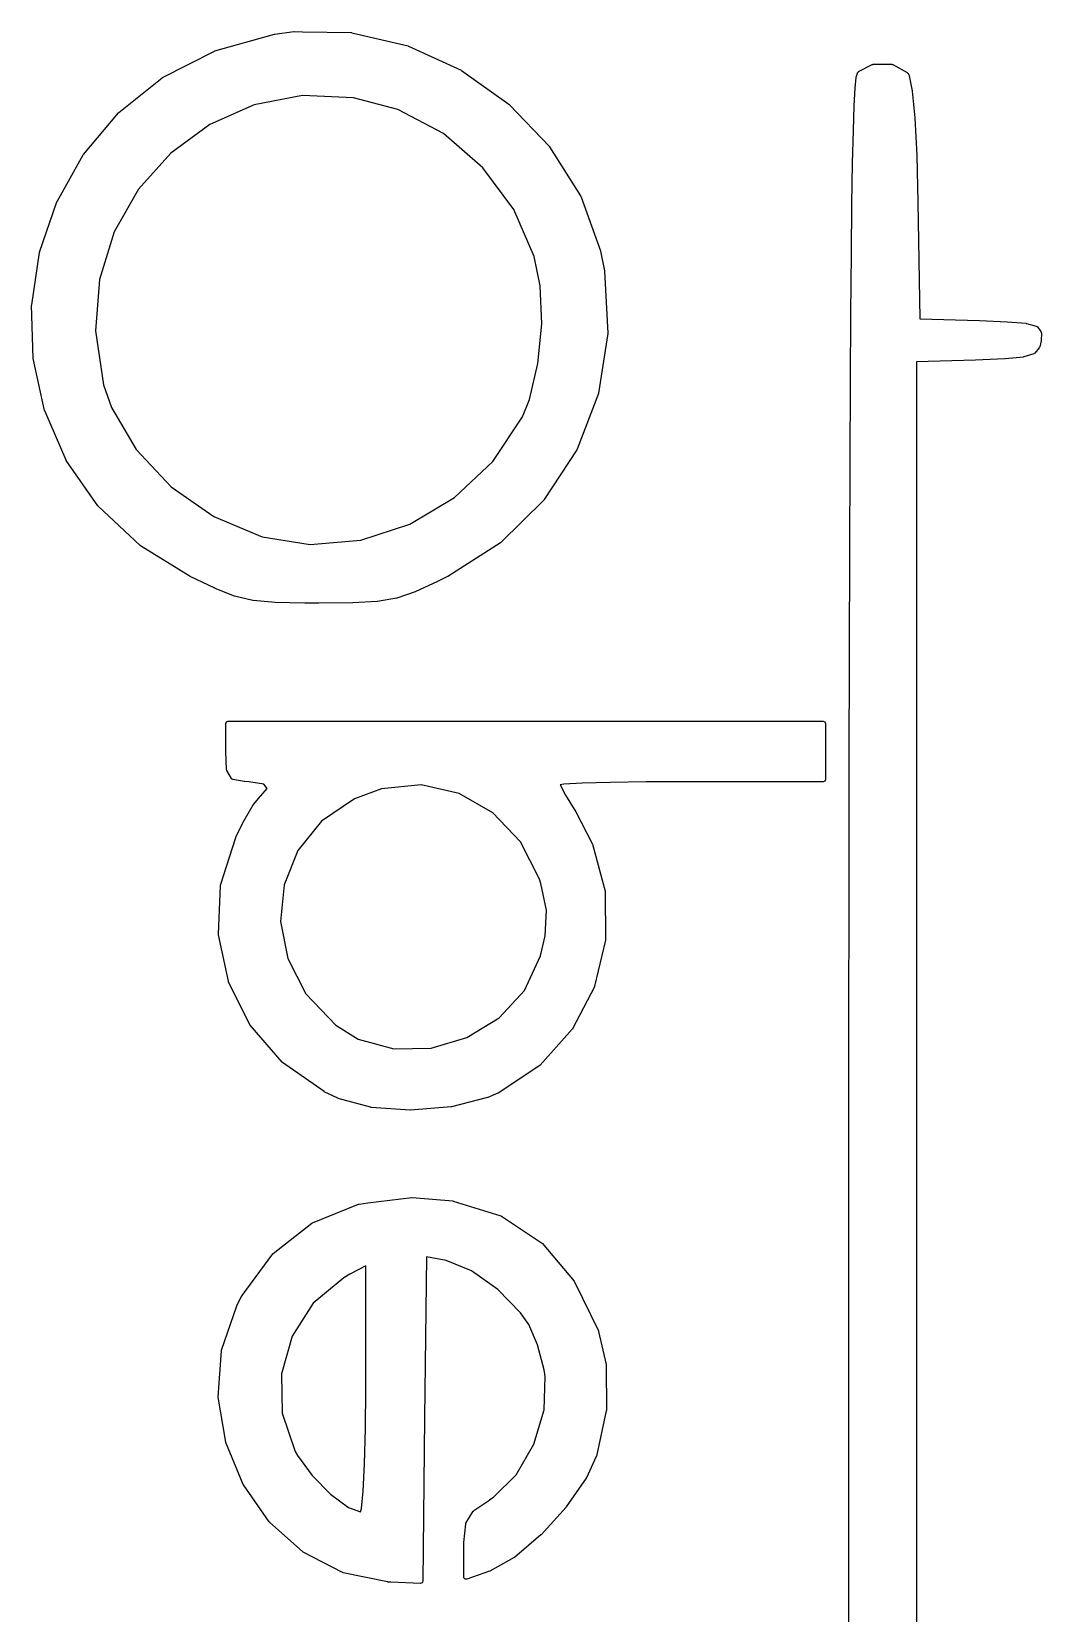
# Model space of a CAD drawing. Extents: x 48.9 to 61.3, y -83.6 to -38.9.
# Drawn here: x 49.584 to 51.873, y -50.935 to -47.349 of the extents above; entities that cross this region are included whole.
import ezdxf

# ---------------------------------------------------------------- set-up
doc = ezdxf.new("R2010")
doc.units = 0
doc.layers.add('BLACK', color=7, linetype='CONTINUOUS')

msp = doc.modelspace()

# ---------------------------------------------------------------- linework, layer by layer
at = {"layer": 'BLACK', "linetype": 'CONTINUOUS'}
for p, q in [((49.9993, -47.3926), (50.1349, -47.3548)), ((50.1349, -47.3548), (50.1353, -47.3549)), ((50.1353, -47.3549), (50.1356, -47.3547)), ((50.1356, -47.3547), (50.1782, -47.3489)), ((50.1782, -47.3489), (50.1786, -47.349)), ((50.1786, -47.349), (50.1789, -47.3489)), ((50.1789, -47.3489), (50.198, -47.3492)), ((50.198, -47.3492), (50.3092, -47.3511)), ((50.3092, -47.3511), (50.3097, -47.3514)), ((50.3097, -47.3514), (50.3103, -47.3513)), ((50.3103, -47.3513), (50.4374, -47.3812)), ((49.8809, -47.453), (49.9983, -47.3929)), ((49.9983, -47.3929), (49.9989, -47.3929)), ((49.9989, -47.3929), (49.9993, -47.3926)), ((50.4374, -47.3812), (50.4378, -47.3815)), ((50.4378, -47.3815), (50.4383, -47.3815)), ((50.4383, -47.3815), (50.5579, -47.4362)), ((50.5579, -47.4362), (50.5582, -47.4366)), ((50.5582, -47.4366), (50.5587, -47.4367)), ((50.5587, -47.4367), (50.6661, -47.5132)), ((51.4588, -47.4396), (51.4899, -47.4236)), ((51.4899, -47.4236), (51.4911, -47.4235)), ((51.4911, -47.4235), (51.4922, -47.423)), ((51.4922, -47.423), (51.5339, -47.4229)), ((51.5339, -47.4229), (51.5351, -47.4234)), ((51.5351, -47.4234), (51.5364, -47.4235)), ((51.5364, -47.4235), (51.5691, -47.4416)), ((49.7815, -47.5324), (49.8801, -47.4535)), ((49.8801, -47.4535), (49.8806, -47.4534)), ((49.8806, -47.4534), (49.8809, -47.453)), ((51.4512, -47.477), (51.4535, -47.4531)), ((51.4535, -47.4531), (51.4537, -47.4527)), ((51.4537, -47.4523), (51.4562, -47.4428)), ((51.4537, -47.4527), (51.4537, -47.4523)), ((51.4562, -47.4428), (51.4563, -47.4427)), ((51.4563, -47.4425), (51.4575, -47.4412)), ((51.4563, -47.4427), (51.4563, -47.4425)), ((51.4575, -47.4412), (51.4585, -47.4397)), ((51.4585, -47.4397), (51.4587, -47.4397)), ((51.4587, -47.4397), (51.4588, -47.4396)), ((51.5691, -47.4416), (51.57, -47.4427)), ((51.57, -47.4427), (51.5711, -47.4437)), ((51.5711, -47.4437), (51.5734, -47.4481)), ((51.5734, -47.4481), (51.5735, -47.4488)), ((51.5735, -47.4488), (51.5739, -47.4494)), ((51.5739, -47.4494), (51.5806, -47.4831)), ((50.1983, -47.4939), (50.0887, -47.5151)), ((50.314, -47.4988), (50.1983, -47.4939)), ((50.414, -47.5255), (50.314, -47.4988)), ((51.4491, -47.5168), (51.4512, -47.4772)), ((51.4512, -47.4771), (51.4512, -47.477)), ((51.4512, -47.4772), (51.4512, -47.4771)), ((51.5806, -47.4831), (51.5806, -47.4834)), ((51.5806, -47.4834), (51.5807, -47.4836)), ((51.5807, -47.4836), (51.5864, -47.5446)), ((49.7015, -47.6272), (49.7808, -47.5331)), ((49.7808, -47.5331), (49.7812, -47.5328)), ((49.7812, -47.5328), (49.7815, -47.5324)), ((50.0887, -47.5151), (49.988, -47.5595)), ((50.5179, -47.5799), (50.414, -47.5255)), ((50.6661, -47.5132), (50.6664, -47.5136)), ((50.6664, -47.5136), (50.6668, -47.5138)), ((50.6668, -47.5138), (50.7578, -47.609)), ((51.4472, -47.573), (51.4491, -47.5169)), ((51.4491, -47.5169), (51.4491, -47.5168)), ((51.4491, -47.5168), (51.4491, -47.5168)), ((51.5864, -47.5446), (51.5863, -47.5447)), ((51.5863, -47.5447), (51.5864, -47.5448)), ((51.5864, -47.5448), (51.5907, -47.6298)), ((49.988, -47.5595), (49.8994, -47.6241)), ((50.6072, -47.6574), (50.5179, -47.5799)), ((51.4454, -47.6471), (51.4472, -47.5731)), ((51.4472, -47.5731), (51.4472, -47.573)), ((51.4472, -47.5731), (51.4472, -47.5731)), ((50.7578, -47.609), (50.758, -47.6095)), ((50.758, -47.6095), (50.7584, -47.6098)), ((50.7584, -47.6098), (50.8284, -47.7209)), ((49.6416, -47.7338), (49.701, -47.628)), ((49.701, -47.628), (49.7013, -47.6276)), ((49.7013, -47.6276), (49.7015, -47.6272)), ((49.8994, -47.6241), (49.8261, -47.7061)), ((51.4439, -47.7399), (51.4454, -47.6471)), ((51.4454, -47.6471), (51.4454, -47.6471)), ((51.4454, -47.6471), (51.4454, -47.6471)), ((51.5907, -47.6298), (51.5907, -47.6299)), ((51.5907, -47.6299), (51.5907, -47.6299)), ((51.5907, -47.6299), (51.5934, -47.7356)), ((50.6771, -47.7522), (50.6072, -47.6574)), ((49.8261, -47.7061), (49.7711, -47.8026)), ((50.8284, -47.7209), (50.8285, -47.7215)), ((50.8285, -47.7215), (50.8289, -47.7219)), ((50.8289, -47.7219), (50.8734, -47.8459)), ((49.6022, -47.8487), (49.6412, -47.7347)), ((49.6412, -47.7347), (49.6415, -47.7343)), ((49.6415, -47.7343), (49.6416, -47.7338)), ((50.7231, -47.8586), (50.6771, -47.7522)), ((51.4425, -47.8528), (51.4439, -47.74)), ((51.4439, -47.74), (51.4439, -47.7399)), ((51.4439, -47.74), (51.4439, -47.74)), ((51.5934, -47.7356), (51.5934, -47.7356)), ((51.5934, -47.7356), (51.5934, -47.7356)), ((51.5934, -47.7356), (51.5977, -47.9996)), ((49.7711, -47.8026), (49.7375, -47.9106)), ((49.5841, -47.9684), (49.602, -47.8496)), ((49.602, -47.8496), (49.6023, -47.8492)), ((49.6023, -47.8492), (49.6022, -47.8487)), ((50.7372, -47.9255), (50.7231, -47.8586)), ((50.8734, -47.8459), (50.8734, -47.8463)), ((50.8734, -47.8463), (50.8736, -47.8466)), ((50.8736, -47.8466), (50.8826, -47.8914)), ((51.4414, -47.9868), (51.4425, -47.8528)), ((51.4425, -47.8528), (51.4425, -47.8528)), ((51.4425, -47.8528), (51.4425, -47.8528)), ((50.8826, -47.8914), (50.8825, -47.8918)), ((50.8825, -47.8918), (50.8826, -47.8921)), ((50.8826, -47.8921), (50.8907, -48.0322)), ((49.7375, -47.9106), (49.7285, -48.0273)), ((50.7406, -48.0111), (50.7372, -47.9255)), ((49.584, -47.9693), (49.5842, -47.9689)), ((49.5876, -48.0893), (49.584, -47.9693)), ((49.5842, -47.9689), (49.5841, -47.9684)), ((50.7318, -48.1013), (50.7406, -48.0111)), ((51.4403, -48.1429), (51.4414, -47.9868)), ((51.4414, -47.9868), (51.4414, -47.9868)), ((51.4414, -47.9868), (51.4414, -47.9868)), ((51.5977, -47.9996), (51.7329, -48.004)), ((51.7329, -48.004), (51.7329, -48.004)), ((51.7329, -48.004), (51.7329, -48.004)), ((51.7329, -48.004), (51.7959, -48.0065)), ((51.7959, -48.0065), (51.796, -48.0065)), ((51.796, -48.0065), (51.7961, -48.0065)), ((51.7961, -48.0065), (51.8387, -48.01)), ((51.8387, -48.01), (51.8391, -48.0103)), ((51.8391, -48.0103), (51.8396, -48.0102)), ((51.8396, -48.0102), (51.8618, -48.0165)), ((49.7285, -48.0273), (49.7471, -48.1499)), ((50.8906, -48.0332), (50.8694, -48.1684)), ((50.8907, -48.0322), (50.8905, -48.0327)), ((50.8905, -48.0327), (50.8906, -48.0332)), ((51.8618, -48.0165), (51.8631, -48.0175)), ((51.8631, -48.0175), (51.8645, -48.0183)), ((51.8645, -48.0183), (51.8723, -48.029)), ((51.8723, -48.029), (51.8727, -48.0306)), ((51.8727, -48.0306), (51.8733, -48.0321)), ((51.8733, -48.0321), (51.8727, -48.0489)), ((51.8562, -48.0791), (51.8336, -48.0863)), ((51.8573, -48.0782), (51.8562, -48.0791)), ((51.8585, -48.0775), (51.8573, -48.0782)), ((51.8685, -48.0654), (51.8585, -48.0775)), ((51.8688, -48.0643), (51.8685, -48.0654)), ((51.8695, -48.0634), (51.8688, -48.0643)), ((51.8726, -48.0498), (51.8695, -48.0634)), ((51.8727, -48.0489), (51.8725, -48.0494)), ((51.8725, -48.0494), (51.8726, -48.0498)), ((49.5878, -48.0897), (49.5876, -48.0893)), ((49.5877, -48.0902), (49.5878, -48.0897)), ((49.6134, -48.2078), (49.5877, -48.0902)), ((50.7128, -48.1827), (50.7318, -48.1013)), ((51.7239, -48.0934), (51.5899, -48.0978)), ((51.5899, -48.0978), (51.5899, -51.0181)), ((51.724, -48.0934), (51.7239, -48.0934)), ((51.7908, -48.0906), (51.724, -48.0934)), ((51.724, -48.0934), (51.724, -48.0934)), ((51.791, -48.0906), (51.7908, -48.0906)), ((51.7911, -48.0906), (51.791, -48.0906)), ((51.8326, -48.0865), (51.7911, -48.0906)), ((51.8331, -48.0862), (51.8326, -48.0865)), ((51.8336, -48.0863), (51.8331, -48.0862)), ((49.7471, -48.1499), (49.7648, -48.2007)), ((51.4395, -48.3224), (51.4403, -48.1429)), ((51.4403, -48.1429), (51.4403, -48.1429)), ((51.4403, -48.1429), (51.4403, -48.1429)), ((50.6969, -48.2221), (50.7128, -48.1827)), ((50.8692, -48.1694), (50.8207, -48.2956)), ((50.8694, -48.1684), (50.8692, -48.1688)), ((50.8692, -48.1688), (50.8692, -48.1694)), ((49.6137, -48.2082), (49.6134, -48.2078)), ((49.6137, -48.2087), (49.6137, -48.2082)), ((49.662, -48.3204), (49.6137, -48.2087)), ((49.7648, -48.2007), (49.8209, -48.2964)), ((50.6296, -48.3233), (50.6969, -48.2221)), ((49.8209, -48.2964), (49.9001, -48.3805)), ((50.8202, -48.2966), (50.7462, -48.4099)), ((50.8203, -48.296), (50.8202, -48.2966)), ((50.8207, -48.2956), (50.8203, -48.296)), ((49.6624, -48.3208), (49.662, -48.3204)), ((49.6625, -48.3213), (49.6624, -48.3208)), ((49.734, -48.4236), (49.6625, -48.3213)), ((50.5427, -48.4051), (50.6296, -48.3233)), ((51.4387, -48.5263), (51.4395, -48.3224)), ((51.4395, -48.3224), (51.4395, -48.3224)), ((51.4395, -48.3224), (51.4395, -48.3224)), ((49.9001, -48.3805), (49.9972, -48.4481)), ((50.4414, -48.4652), (50.5427, -48.4051)), ((49.7345, -48.4239), (49.734, -48.4236)), ((49.7347, -48.4243), (49.7345, -48.4239)), ((49.83, -48.5137), (49.7347, -48.4243)), ((50.7455, -48.4108), (50.6479, -48.5073)), ((50.7457, -48.4103), (50.7455, -48.4108)), ((50.7462, -48.4099), (50.7457, -48.4103)), ((49.9972, -48.4481), (50.1067, -48.4938)), ((50.3307, -48.5014), (50.4414, -48.4652)), ((49.8305, -48.5139), (49.83, -48.5137)), ((49.8308, -48.5143), (49.8305, -48.5139)), ((49.9434, -48.5838), (49.8308, -48.5143)), ((50.1067, -48.4938), (50.2158, -48.5112)), ((50.2158, -48.5112), (50.3307, -48.5014)), ((50.6471, -48.508), (50.5277, -48.5838)), ((50.6474, -48.5075), (50.6471, -48.508)), ((50.6479, -48.5073), (50.6474, -48.5075)), ((51.4381, -48.7558), (51.4387, -48.5263)), ((51.4387, -48.5263), (51.4387, -48.5263)), ((51.4387, -48.5263), (51.4387, -48.5263)), ((49.9436, -48.5838), (49.9434, -48.5838)), ((49.9438, -48.5841), (49.9436, -48.5838)), ((49.9997, -48.6109), (49.9438, -48.5841)), ((50.5272, -48.584), (50.504, -48.5954)), ((50.5274, -48.5838), (50.5272, -48.584)), ((50.5277, -48.5838), (50.5274, -48.5838)), ((49.9999, -48.6109), (49.9997, -48.6109)), ((50, -48.611), (49.9999, -48.6109)), ((50.0436, -48.6284), (50, -48.611)), ((50.4534, -48.6187), (50.4118, -48.6329)), ((50.4536, -48.6185), (50.4534, -48.6187)), ((50.4539, -48.6185), (50.4536, -48.6185)), ((50.5039, -48.5955), (50.4539, -48.6185)), ((50.504, -48.5954), (50.5039, -48.5955)), ((50.504, -48.5954), (50.504, -48.5954)), ((50.044, -48.6284), (50.0436, -48.6284)), ((50.0443, -48.6286), (50.044, -48.6284)), ((50.0858, -48.6385), (50.0443, -48.6286)), ((50.0861, -48.6384), (50.0858, -48.6385)), ((50.0865, -48.6386), (50.0861, -48.6384)), ((50.1358, -48.6431), (50.0865, -48.6386)), ((50.1359, -48.6431), (50.1358, -48.6431)), ((50.1361, -48.6431), (50.1359, -48.6431)), ((50.2033, -48.6444), (50.1361, -48.6431)), ((50.2034, -48.6444), (50.2033, -48.6444)), ((50.2355, -48.6444), (50.2034, -48.6444)), ((50.2034, -48.6444), (50.2034, -48.6444)), ((50.3121, -48.6439), (50.2355, -48.6444)), ((50.2355, -48.6444), (50.2355, -48.6444)), ((50.2355, -48.6444), (50.2355, -48.6444)), ((50.3122, -48.6438), (50.3121, -48.6439)), ((50.3123, -48.6439), (50.3122, -48.6438)), ((50.3672, -48.6408), (50.3123, -48.6439)), ((50.3675, -48.6407), (50.3672, -48.6408)), ((50.3678, -48.6408), (50.3675, -48.6407)), ((50.411, -48.6331), (50.3678, -48.6408)), ((50.4114, -48.6329), (50.411, -48.6331)), ((50.4118, -48.6329), (50.4114, -48.6329)), ((51.4377, -49.0119), (51.4381, -48.7558)), ((51.4381, -48.7558), (51.4381, -48.7558)), ((51.4381, -48.7558), (51.4381, -48.7558)), ((50.0241, -48.9172), (50.0256, -48.9137)), ((50.0241, -48.9808), (50.0241, -48.9172)), ((50.0256, -48.9137), (50.0291, -48.9123)), ((50.0291, -48.9123), (50.4672, -48.9123)), ((50.4672, -48.9123), (51.3785, -48.9123)), ((51.3785, -48.9123), (51.382, -48.9137)), ((51.382, -48.9137), (51.3835, -48.9172)), ((51.3835, -48.9172), (51.3835, -49.0442)), ((50.0242, -48.9809), (50.0241, -48.9808)), ((50.0241, -48.981), (50.0242, -48.9809)), ((50.026, -49.0217), (50.0241, -48.981)), ((51.4373, -49.2957), (51.4377, -49.0119)), ((51.4377, -49.0119), (51.4377, -49.0119)), ((51.4377, -49.0119), (51.4377, -49.0119)), ((50.0265, -49.0228), (50.026, -49.0217)), ((50.0266, -49.0239), (50.0265, -49.0228)), ((50.0368, -49.042), (50.0266, -49.0239)), ((50.037, -49.0422), (50.0368, -49.042)), ((50.0371, -49.0424), (50.037, -49.0422)), ((50.0385, -49.0433), (50.0371, -49.0424)), ((50.0399, -49.0444), (50.0385, -49.0433)), ((50.0401, -49.0444), (50.0399, -49.0444)), ((50.0403, -49.0445), (50.0401, -49.0444)), ((50.0656, -49.0491), (50.0403, -49.0445)), ((50.0661, -49.049), (50.0656, -49.0491)), ((50.0665, -49.0491), (50.0661, -49.049)), ((50.0763, -49.0492), (50.0665, -49.0491)), ((50.1102, -49.0549), (50.0763, -49.0492)), ((50.8963, -49.0509), (50.8325, -49.0527)), ((50.9773, -49.0497), (50.8963, -49.0509)), ((51.0706, -49.0493), (50.9773, -49.0497)), ((50.9773, -49.0497), (50.9773, -49.0497)), ((51.0769, -49.0493), (51.0706, -49.0493)), ((51.0706, -49.0493), (51.0706, -49.0493)), ((51.3785, -49.0493), (51.0769, -49.0493)), ((51.382, -49.0478), (51.3785, -49.0493)), ((51.3835, -49.0442), (51.382, -49.0478)), ((50.087, -49.1013), (50.103, -49.0818)), ((50.103, -49.0818), (50.1033, -49.0816)), ((50.1033, -49.0816), (50.1034, -49.0815)), ((50.1034, -49.0815), (50.1178, -49.065)), ((50.1178, -49.065), (50.1102, -49.0549)), ((50.316, -49.088), (50.241, -49.1388)), ((50.3769, -49.0655), (50.316, -49.088)), ((50.4669, -49.0566), (50.3769, -49.0655)), ((50.553, -49.0757), (50.4669, -49.0566)), ((50.63, -49.1197), (50.553, -49.0757)), ((50.7909, -49.0549), (50.782, -49.0564)), ((50.782, -49.0564), (50.7946, -49.0799)), ((50.8325, -49.0527), (50.7909, -49.0549)), ((50.7946, -49.0799), (50.8175, -49.1174)), ((50.0639, -49.1409), (50.0866, -49.102)), ((50.0866, -49.102), (50.0869, -49.1017)), ((50.0869, -49.1017), (50.087, -49.1013)), ((50.6926, -49.1855), (50.63, -49.1197)), ((50.8175, -49.1174), (50.8176, -49.1176)), ((50.8176, -49.1176), (50.8177, -49.1177)), ((50.8177, -49.1177), (50.8551, -49.1895)), ((50.047, -49.1749), (50.0638, -49.1412)), ((50.0638, -49.1412), (50.0639, -49.1411)), ((50.0639, -49.1411), (50.0639, -49.1409)), ((50.241, -49.1388), (50.1875, -49.2055)), ((50.0125, -49.2841), (50.0467, -49.1757)), ((50.0467, -49.1757), (50.047, -49.1753)), ((50.047, -49.1753), (50.047, -49.1749)), ((50.7356, -49.2702), (50.6926, -49.1855)), ((50.8551, -49.1895), (50.8551, -49.19)), ((50.8551, -49.19), (50.8555, -49.1905)), ((50.8555, -49.1905), (50.8841, -49.2975)), ((50.1875, -49.2055), (50.1562, -49.2829)), ((50.0074, -49.3948), (50.0122, -49.2854)), ((50.0122, -49.2854), (50.0125, -49.2848)), ((50.0125, -49.2848), (50.0125, -49.2841)), ((50.1562, -49.2829), (50.1482, -49.3662)), ((50.7387, -49.2799), (50.7356, -49.2702)), ((50.7514, -49.3407), (50.7387, -49.2799)), ((50.8841, -49.2975), (50.884, -49.2982)), ((50.884, -49.2982), (50.8843, -49.2988)), ((50.8843, -49.2988), (50.8854, -49.4071)), ((51.4371, -49.6084), (51.4373, -49.2957)), ((51.4373, -49.2957), (51.4373, -49.2957)), ((51.4373, -49.2957), (51.4373, -49.2957)), ((50.1482, -49.3662), (50.1645, -49.4503)), ((50.7483, -49.3989), (50.7514, -49.3407)), ((50.0076, -49.3954), (50.0074, -49.3948)), ((50.0075, -49.3961), (50.0076, -49.3954)), ((50.0302, -49.5017), (50.0075, -49.3961)), ((50.7378, -49.4439), (50.7483, -49.3989)), ((50.8853, -49.4083), (50.8604, -49.5129)), ((50.8854, -49.4071), (50.8852, -49.4077)), ((50.8852, -49.4077), (50.8853, -49.4083)), ((50.7013, -49.5224), (50.7378, -49.4439)), ((50.1645, -49.4503), (50.206, -49.5304)), ((50.0306, -49.5023), (50.0302, -49.5017)), ((50.0306, -49.5029), (50.0306, -49.5023)), ((50.079, -49.6001), (50.0306, -49.5029)), ((50.86, -49.514), (50.8105, -49.6096)), ((50.8604, -49.5129), (50.86, -49.5134)), ((50.86, -49.5134), (50.86, -49.514)), ((50.206, -49.5304), (50.2738, -49.6013)), ((50.6437, -49.5848), (50.7013, -49.5224)), ((50.571, -49.6291), (50.6437, -49.5848)), ((50.0794, -49.6005), (50.079, -49.6001)), ((50.0796, -49.6011), (50.0794, -49.6005)), ((50.1518, -49.685), (50.0796, -49.6011)), ((50.2738, -49.6013), (50.3247, -49.6326)), ((50.8098, -49.6106), (50.737, -49.6921)), ((50.81, -49.61), (50.8098, -49.6106)), ((50.8105, -49.6096), (50.81, -49.61)), ((51.437, -49.9511), (51.4371, -49.6084)), ((51.4371, -49.6084), (51.4371, -49.6084)), ((50.3247, -49.6326), (50.4053, -49.6551)), ((50.4053, -49.6551), (50.4895, -49.6533)), ((50.4895, -49.6533), (50.571, -49.6291)), ((50.1524, -49.6853), (50.1518, -49.685)), ((50.1528, -49.6859), (50.1524, -49.6853)), ((50.2469, -49.7518), (50.1528, -49.6859)), ((50.7361, -49.6929), (50.6415, -49.7552)), ((50.7364, -49.6924), (50.7361, -49.6929)), ((50.737, -49.6921), (50.7364, -49.6924)), ((50.2473, -49.7519), (50.2469, -49.7518)), ((50.2476, -49.7522), (50.2473, -49.7519)), ((50.2782, -49.767), (50.2476, -49.7522)), ((50.2787, -49.7671), (50.2782, -49.767)), ((50.279, -49.7674), (50.2787, -49.7671)), ((50.3525, -49.7874), (50.279, -49.7674)), ((50.6176, -49.7654), (50.5359, -49.7861)), ((50.6179, -49.7652), (50.6176, -49.7654)), ((50.6183, -49.7652), (50.6179, -49.7652)), ((50.6407, -49.7556), (50.6183, -49.7652)), ((50.6411, -49.7553), (50.6407, -49.7556)), ((50.6415, -49.7552), (50.6411, -49.7553)), ((50.353, -49.7874), (50.3525, -49.7874)), ((50.3535, -49.7876), (50.353, -49.7874)), ((50.4425, -49.7937), (50.3535, -49.7876)), ((50.4429, -49.7936), (50.4425, -49.7937)), ((50.4433, -49.7937), (50.4429, -49.7936)), ((50.535, -49.7862), (50.4433, -49.7937)), ((50.5354, -49.786), (50.535, -49.7862)), ((50.5359, -49.7861), (50.5354, -49.786)), ((51.437, -50.1739), (51.437, -49.9511)), ((51.437, -49.9511), (51.437, -49.9511)), ((51.437, -49.9511), (51.437, -49.9511)), ((50.2206, -50.0493), (50.325, -50.007)), ((50.325, -50.007), (50.3257, -50.0071)), ((50.3257, -50.0071), (50.3263, -50.0067)), ((50.3263, -50.0067), (50.346, -50.0043)), ((50.346, -50.0043), (50.4457, -49.9921)), ((50.4457, -49.9921), (50.4463, -49.9923)), ((50.4463, -49.9923), (50.4468, -49.9921)), ((50.4468, -49.9921), (50.5389, -49.9996)), ((50.5389, -49.9996), (50.5394, -49.9999)), ((50.5394, -49.9999), (50.54, -49.9998)), ((50.54, -49.9998), (50.648, -50.0336)), ((50.1316, -50.1188), (50.2194, -50.05)), ((50.2194, -50.05), (50.2201, -50.0498)), ((50.2201, -50.0498), (50.2206, -50.0493)), ((50.648, -50.0336), (50.6486, -50.0341)), ((50.6486, -50.0341), (50.6493, -50.0342)), ((50.6493, -50.0342), (50.7402, -50.0945)), ((50.0613, -50.2143), (50.1307, -50.1198)), ((50.1307, -50.1198), (50.1313, -50.1195)), ((50.1313, -50.1195), (50.1316, -50.1188)), ((50.4791, -50.126), (50.475, -50.491)), ((50.524, -50.135), (50.4791, -50.126)), ((50.7402, -50.0945), (50.7407, -50.0951)), ((50.7407, -50.0951), (50.7413, -50.0955)), ((50.7413, -50.0955), (50.8142, -50.1817)), ((50.3416, -50.147), (50.3053, -50.1659)), ((50.3416, -50.4249), (50.3416, -50.147)), ((50.5812, -50.1579), (50.524, -50.135)), ((50.6412, -50.2002), (50.5812, -50.1579)), ((50.2916, -50.1736), (50.2221, -50.2316)), ((50.3053, -50.1659), (50.2916, -50.1736)), ((50.8142, -50.1817), (50.8144, -50.1823)), ((50.8144, -50.1823), (50.8149, -50.1828)), ((50.8149, -50.1828), (50.869, -50.2943)), ((51.437, -52.8798), (51.437, -50.1739)), ((50.0496, -50.2364), (50.0609, -50.2149)), ((50.0609, -50.2149), (50.0612, -50.2146)), ((50.0612, -50.2146), (50.0613, -50.2143)), ((50.2221, -50.2316), (50.1744, -50.3063)), ((50.6927, -50.2531), (50.6412, -50.2002)), ((50.0147, -50.3383), (50.0493, -50.2371)), ((50.0493, -50.2371), (50.0495, -50.2368)), ((50.0495, -50.2368), (50.0496, -50.2364)), ((50.7113, -50.28), (50.6927, -50.2531)), ((50.1744, -50.3063), (50.1505, -50.3915)), ((50.7307, -50.3256), (50.7113, -50.28)), ((50.869, -50.2943), (50.869, -50.2949)), ((50.869, -50.2949), (50.8693, -50.2954)), ((50.8693, -50.2954), (50.8865, -50.3705)), ((50.007, -50.4434), (50.0145, -50.3396)), ((50.0145, -50.3396), (50.0147, -50.339)), ((50.0147, -50.339), (50.0147, -50.3383)), ((50.7458, -50.3824), (50.7307, -50.3256)), ((50.8865, -50.3705), (50.8864, -50.3711)), ((50.8864, -50.3711), (50.8866, -50.3716)), ((50.8866, -50.3716), (50.887, -50.4745)), ((50.1505, -50.3915), (50.1522, -50.4807)), ((50.7483, -50.3976), (50.7458, -50.3824)), ((50.7459, -50.4732), (50.7483, -50.3976)), ((50.0072, -50.444), (50.007, -50.4434)), ((50.0071, -50.4446), (50.0072, -50.444)), ((50.0243, -50.5463), (50.0071, -50.4446)), ((50.3409, -50.5163), (50.3416, -50.4249)), ((50.3416, -50.4249), (50.3416, -50.4249)), ((50.1522, -50.4807), (50.1817, -50.5677)), ((50.7224, -50.551), (50.7459, -50.4732)), ((50.8869, -50.4756), (50.8646, -50.5783)), ((50.887, -50.4745), (50.8868, -50.475)), ((50.8868, -50.475), (50.8869, -50.4756)), ((50.3389, -50.5954), (50.3409, -50.5163)), ((50.475, -50.491), (50.4707, -50.862)), ((50.0246, -50.5468), (50.0243, -50.5463)), ((50.0246, -50.5474), (50.0246, -50.5468)), ((50.0637, -50.6423), (50.0246, -50.5474)), ((50.6825, -50.6206), (50.7224, -50.551)), ((50.1817, -50.5677), (50.1868, -50.5766)), ((50.1868, -50.5766), (50.2204, -50.6223)), ((50.8643, -50.5793), (50.8419, -50.6271)), ((50.8646, -50.5783), (50.8643, -50.5787)), ((50.8643, -50.5787), (50.8643, -50.5793)), ((50.2204, -50.6223), (50.2619, -50.6642)), ((50.3359, -50.6575), (50.3389, -50.5954)), ((50.631, -50.6714), (50.6825, -50.6206)), ((50.8415, -50.6278), (50.7961, -50.6934)), ((50.8416, -50.6274), (50.8415, -50.6278)), ((50.8419, -50.6271), (50.8416, -50.6274)), ((50.0641, -50.6427), (50.0637, -50.6423)), ((50.0642, -50.6433), (50.0641, -50.6427)), ((50.1227, -50.7268), (50.0642, -50.6433)), ((50.2619, -50.6642), (50.3027, -50.6946)), ((50.3322, -50.697), (50.3359, -50.6575)), ((50.3027, -50.6946), (50.3299, -50.7046)), ((50.3299, -50.7046), (50.3322, -50.697)), ((50.5859, -50.7026), (50.5864, -50.7017)), ((50.5864, -50.7017), (50.6225, -50.6769)), ((50.6225, -50.6769), (50.6226, -50.6768)), ((50.6226, -50.6767), (50.631, -50.6714)), ((50.6226, -50.6768), (50.6226, -50.6767)), ((50.7957, -50.6939), (50.7391, -50.7564)), ((50.7958, -50.6936), (50.7957, -50.6939)), ((50.7961, -50.6934), (50.7958, -50.6936)), ((50.1232, -50.7271), (50.1227, -50.7268)), ((50.1234, -50.7276), (50.1232, -50.7271)), ((50.1986, -50.7949), (50.1234, -50.7276)), ((50.5639, -50.7742), (50.5681, -50.732)), ((50.5681, -50.732), (50.5686, -50.731)), ((50.5686, -50.731), (50.5688, -50.7298)), ((50.5688, -50.7298), (50.585, -50.7032)), ((50.585, -50.7032), (50.5859, -50.7026)), ((50.7386, -50.7569), (50.6787, -50.8077)), ((50.7387, -50.7566), (50.7386, -50.7569)), ((50.7391, -50.7564), (50.7387, -50.7566)), ((50.1992, -50.7952), (50.1986, -50.7949)), ((50.1996, -50.7956), (50.1992, -50.7952)), ((50.289, -50.8421), (50.1996, -50.7956)), ((50.564, -50.7744), (50.5639, -50.7742)), ((50.5639, -50.7747), (50.564, -50.7744)), ((50.5639, -50.7833), (50.5639, -50.7747)), ((50.5639, -50.8523), (50.5639, -50.7833)), ((50.5639, -50.7833), (50.5639, -50.7833)), ((50.5639, -50.7833), (50.5639, -50.7833)), ((50.6779, -50.8083), (50.6229, -50.8387)), ((50.6782, -50.8079), (50.6779, -50.8083)), ((50.6787, -50.8077), (50.6782, -50.8079)), ((50.2897, -50.8422), (50.289, -50.8421)), ((50.2902, -50.8426), (50.2897, -50.8422)), ((50.3911, -50.8635), (50.2902, -50.8426)), ((50.6221, -50.8391), (50.5705, -50.8571)), ((50.6224, -50.8388), (50.6221, -50.8391)), ((50.6229, -50.8387), (50.6224, -50.8388)), ((50.3915, -50.8635), (50.3911, -50.8635)), ((50.3918, -50.8636), (50.3915, -50.8635)), ((50.3986, -50.864), (50.3918, -50.8636)), ((50.4655, -50.8669), (50.3986, -50.864)), ((50.3986, -50.864), (50.3986, -50.864)), ((50.3986, -50.864), (50.3986, -50.864)), ((50.4656, -50.8669), (50.4655, -50.8669)), ((50.4655, -50.8669), (50.4655, -50.8669)), ((50.4673, -50.8663), (50.4656, -50.8669)), ((50.4691, -50.8656), (50.4673, -50.8663)), ((50.4692, -50.8655), (50.4691, -50.8655)), ((50.4691, -50.8655), (50.4691, -50.8656)), ((50.4699, -50.8638), (50.4692, -50.8655)), ((50.4707, -50.8622), (50.4699, -50.8638)), ((50.4707, -50.862), (50.4707, -50.8621)), ((50.4707, -50.8621), (50.4707, -50.8622)), ((50.5642, -50.8531), (50.5639, -50.8523)), ((50.5642, -50.854), (50.5642, -50.8531)), ((50.5649, -50.8548), (50.5642, -50.854)), ((50.5653, -50.8559), (50.5649, -50.8548)), ((50.5661, -50.8562), (50.5653, -50.8559)), ((50.5667, -50.8569), (50.5661, -50.8562)), ((50.5678, -50.8569), (50.5667, -50.8569)), ((50.5689, -50.8573), (50.5678, -50.8569)), ((50.5697, -50.857), (50.5689, -50.8573)), ((50.5705, -50.8571), (50.5697, -50.857))]:
    msp.add_line(p, q, dxfattribs=at)

doc.saveas('drawing.dxf')
